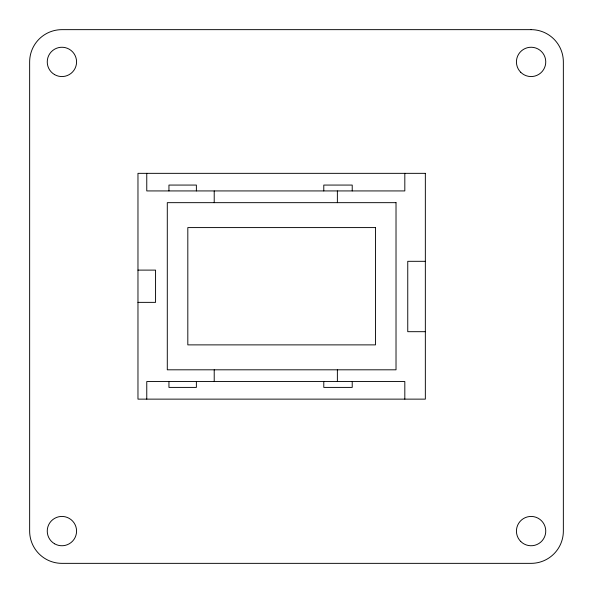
<?xml version="1.0" encoding="UTF-8"?>
<svg xmlns="http://www.w3.org/2000/svg" width="593" height="593" viewBox="0 0 593 593"><rect width="100%" height="100%" fill="white"/><g stroke="black" fill="none" stroke-linecap="round" stroke-linejoin="round"><path stroke-width="0.89" d="M425.344 261.313L407.754 261.313L407.754 331.687L425.344 331.687M137.969 270.111L155.566 270.111L155.566 302.363L137.969 302.363M404.819 173.341L404.819 190.931L146.767 190.931L146.767 173.341M404.819 399.133L404.819 381.544L146.767 381.544L146.767 399.133M352.22 190.931L352.22 185.068L323.785 185.068L323.785 190.931M352.22 381.544L352.22 387.407L323.785 387.407L323.785 381.544M337.373 190.931L337.373 202.665M337.373 369.81L337.373 381.544M214.214 190.931L214.214 202.665M214.214 369.81L214.214 381.544M196.379 190.931L196.379 185.068L168.946 185.068L168.946 190.931M196.379 381.544L196.379 387.407L168.946 387.407L168.946 381.544M531.091 29.65L61.909 29.65A32.259 32.259 0 0 0 29.65 61.909L29.65 531.091A32.259 32.259 0 0 0 61.909 563.35L531.091 563.35A32.259 32.259 0 0 0 563.35 531.091L563.35 61.909A32.259 32.259 0 0 0 531.091 29.65M425.344 173.341L137.969 173.341L137.969 399.133L425.344 399.133L425.344 173.341M396.02 202.665L167.293 202.665L167.293 369.81L396.02 369.81L396.02 202.665M375.495 227.586L187.818 227.586L187.818 344.881L375.495 344.881L375.495 227.586M54.578 74.607A14.662 14.662 0 0 0 76.571 61.909A14.662 14.662 0 0 0 54.578 49.212A14.662 14.662 0 0 0 54.578 74.607M54.578 543.788A14.662 14.662 0 0 0 76.571 531.091A14.662 14.662 0 0 0 54.578 518.393A14.662 14.662 0 0 0 54.578 543.788M520.728 72.272A14.662 14.662 0 0 0 545.256 65.704A14.662 14.662 0 0 0 527.296 47.744A14.662 14.662 0 0 0 520.728 72.272M520.728 541.461A14.662 14.662 0 0 0 545.256 534.886A14.662 14.662 0 0 0 527.296 516.933A14.662 14.662 0 0 0 520.728 541.461"/></g></svg>
